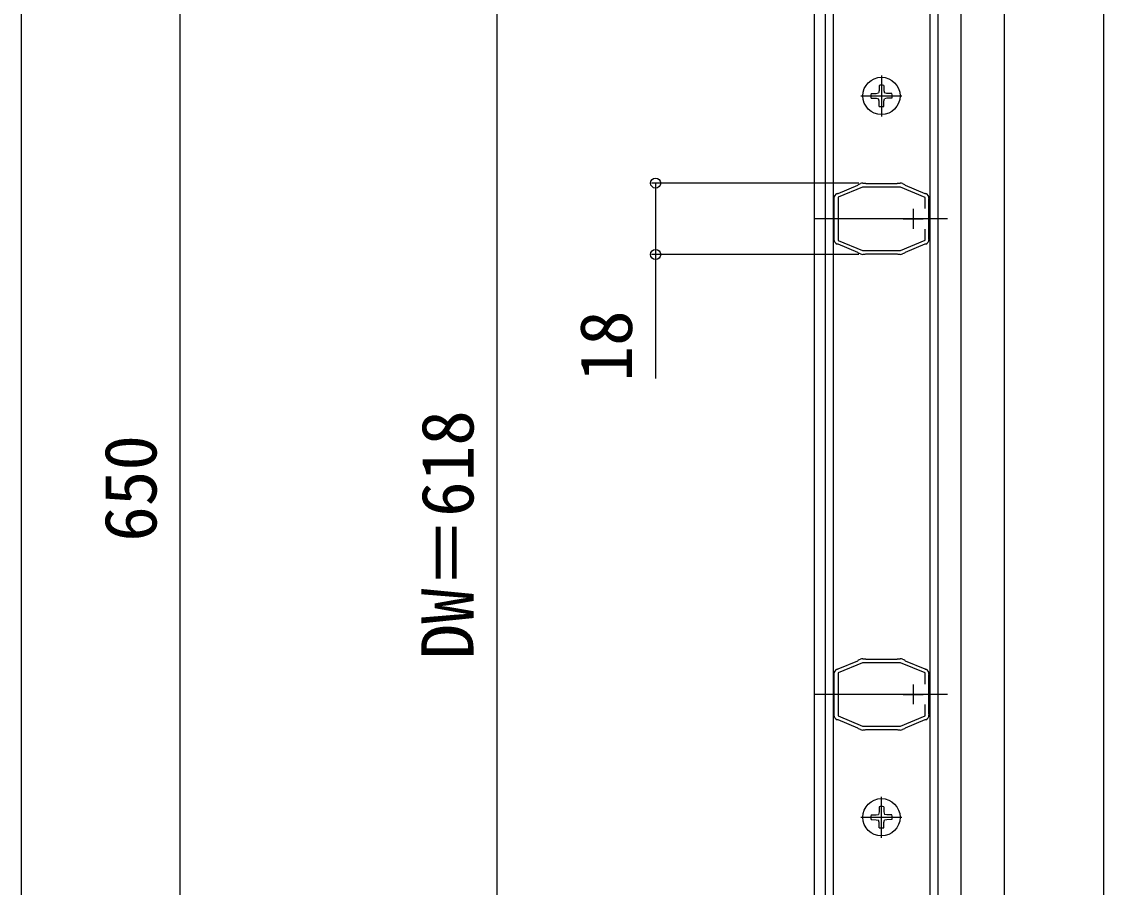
# Model space of a CAD drawing. Units: millimetres, scale not verified. Extents: x -1050 to 1050, y -1573 to 1566.
# Drawn here: x -562 to -289, y -1084 to -865.6 of the extents above; entities that cross this region are included whole.
import ezdxf
from ezdxf.enums import TextEntityAlignment as Align

# ---------------------------------------------------------------- set-up
doc = ezdxf.new("R2010")
doc.units = ezdxf.units.MM
doc.header["$LTSCALE"] = 5
for name, color, linetype in [('0-3_YKK_11', 7, 'Continuous'), ('0-5_YKK_12', 2, 'Continuous'), ('0-6_YKK_13', 4, 'Continuous'), ('0-8_YKK_D', 6, 'Continuous')]:
    doc.layers.add(name, color=color, linetype=linetype)
doc.styles.add('ＭＳ ゴシック', font='')
doc.styles.get('ＭＳ ゴシック').set_extended_font_data('MS Gothic')

msp = doc.modelspace()

# ---------------------------------------------------------------- linework, layer by layer
at = {"layer": '0-3_YKK_11'}
for p, q in [((-337, -912.8), (-337, -917.8)), ((-339.5, -915.3), (-334.5, -915.3)), ((-337, -1032.8), (-337, -1037.8)), ((-339.5, -1035.3), (-334.5, -1035.3))]:
    msp.add_line(p, q, dxfattribs=at)
for points in [[(-349.718, -906.3), (-349.2, -906.3), (-349.068, -906.35), (-348.935, -906.4), (-341.065, -906.4), (-340.932, -906.35), (-340.8, -906.3), (-340.282, -906.3)], [(-356.217, -908.913), (-356.062, -908.897), (-355.925, -908.891), (-350.981, -906.812), (-350.879, -906.715), (-350.776, -906.617), (-350.299, -906.417)], [(-334, -912.71), (-334, -909.898), (-340.182, -907.3), (-349.818, -907.3), (-355.9, -909.856), (-355.9, -920.744), (-349.819, -923.3), (-340.182, -923.3), (-334, -920.702), (-334, -917.89)], [(-339.701, -906.417), (-339.224, -906.617), (-339.121, -906.715), (-339.019, -906.812), (-334.075, -908.891), (-333.938, -908.897), (-333.783, -908.912)], [(-356.9, -920.243), (-356.9, -910.357), (-356.947, -910.229), (-356.992, -910.08)], [(-333.007, -910.08), (-333.053, -910.229), (-333.1, -910.357), (-333.1, -920.243), (-333.053, -920.371), (-333.007, -920.52)], [(-356.992, -920.52), (-356.947, -920.372), (-356.9, -920.243)], [(-350.299, -924.183), (-350.776, -923.983), (-350.879, -923.885), (-350.981, -923.788), (-355.925, -921.709), (-356.062, -921.703), (-356.217, -921.688)], [(-333.783, -921.688), (-333.938, -921.703), (-334.075, -921.709), (-339.019, -923.788), (-339.121, -923.885), (-339.224, -923.983), (-339.701, -924.183)], [(-340.282, -924.3), (-340.8, -924.3), (-340.932, -924.25), (-341.065, -924.2), (-348.935, -924.2), (-349.068, -924.25), (-349.2, -924.3), (-349.718, -924.3)], [(-356.217, -1028.912), (-356.062, -1028.897), (-355.925, -1028.891), (-350.981, -1026.812), (-350.879, -1026.715), (-350.776, -1026.617), (-350.299, -1026.417)], [(-349.718, -1026.3), (-349.2, -1026.3), (-349.068, -1026.35), (-348.935, -1026.4), (-341.065, -1026.4), (-340.932, -1026.35), (-340.8, -1026.3), (-340.282, -1026.3)], [(-339.701, -1026.417), (-339.224, -1026.617), (-339.121, -1026.715), (-339.019, -1026.812), (-334.075, -1028.891), (-333.938, -1028.897), (-333.783, -1028.912)], [(-334, -1032.71), (-334, -1029.898), (-340.182, -1027.3), (-349.818, -1027.3), (-355.9, -1029.856), (-355.9, -1040.744), (-349.819, -1043.3), (-340.182, -1043.3), (-334, -1040.702), (-334, -1037.89)], [(-356.9, -1040.243), (-356.9, -1030.357), (-356.947, -1030.229), (-356.992, -1030.08)], [(-333.007, -1030.08), (-333.053, -1030.229), (-333.1, -1030.357), (-333.1, -1040.243), (-333.053, -1040.371), (-333.007, -1040.52)], [(-356.992, -1040.52), (-356.947, -1040.371), (-356.9, -1040.243)], [(-350.299, -1044.183), (-350.776, -1043.983), (-350.879, -1043.885), (-350.981, -1043.788), (-355.925, -1041.709), (-356.062, -1041.703), (-356.217, -1041.688)], [(-333.783, -1041.688), (-333.938, -1041.703), (-334.075, -1041.709), (-339.019, -1043.788), (-339.121, -1043.885), (-339.224, -1043.983), (-339.701, -1044.183)], [(-340.282, -1044.3), (-340.8, -1044.3), (-340.932, -1044.25), (-341.065, -1044.2), (-348.935, -1044.2), (-349.068, -1044.25), (-349.2, -1044.3), (-349.718, -1044.3)]]:
    msp.add_lwpolyline(points, dxfattribs=at)
for centre, start, end in [((-349.718, -907.8), 89.99998, 112.78771), ((-340.282, -907.8), 67.21234, 90.00008), ((-355.5, -910.23), 118.55565, 174.26079), ((-334.5, -910.23), 5.73914, 61.44347), ((-355.5, -920.37), 185.73925, 241.44438), ((-334.5, -920.37), 298.55592, 354.26083), ((-349.718, -922.8), 247.21255, 270.00006), ((-340.282, -922.8), 270, 292.78773), ((-349.718, -1027.8), 89.99998, 112.78771), ((-340.282, -1027.8), 67.21234, 90.00008), ((-355.5, -1030.23), 118.55565, 174.26079), ((-334.5, -1030.23), 5.73914, 61.44347), ((-355.5, -1040.37), 185.73925, 241.44438), ((-334.5, -1040.37), 298.55592, 354.26083), ((-349.718, -1042.8), 247.21255, 270.00006), ((-340.282, -1042.8), 270, 292.78773)]:
    msp.add_arc(centre, 1.5, start, end, dxfattribs=at)
at = {"layer": '0-5_YKK_12'}
for p, q in [((-325, -337.4), (-325, -1301.9)), ((-362, -833.229), (-362, -1114.3)), ((-359.2, -836.8), (-359.2, -1113.8)), ((-357.2, -836.8), (-357.2, -1113.8)), ((-332.8, -836.8), (-332.8, -1113.8)), ((-330.8, -836.8), (-330.8, -1113.8)), ((-314, -836.3), (-314, -1114.3)), ((-289, -838.489), (-289, -1112.164)), ((-328.3, -915.3), (-361.7, -915.3)), ((-328.3, -1035.3), (-361.7, -1035.3))]:
    msp.add_line(p, q, dxfattribs=at)
at = {"layer": '0-6_YKK_13'}
for p, q in [((-345.589, -881.658), (-345.611, -882.962)), ((-345, -879.121), (-345, -889.479)), ((-344.411, -881.658), (-344.389, -882.962)), ((-350.179, -884.3), (-339.821, -884.3)), ((-347.642, -883.711), (-346.338, -883.689)), ((-346.338, -883.689), (-345.73, -883.57)), ((-345.611, -882.962), (-345.73, -883.57)), ((-344.389, -882.962), (-344.27, -883.57)), ((-343.662, -883.689), (-344.27, -883.57)), ((-342.358, -883.711), (-343.662, -883.689)), ((-347.642, -884.889), (-346.338, -884.911)), ((-346.338, -884.911), (-345.73, -885.03)), ((-345.611, -885.638), (-345.73, -885.03)), ((-345.589, -886.942), (-345.611, -885.638)), ((-344.411, -886.942), (-344.389, -885.638)), ((-344.389, -885.638), (-344.27, -885.03)), ((-343.662, -884.911), (-344.27, -885.03)), ((-342.358, -884.889), (-343.662, -884.911)), ((-345, -1071.479), (-345, -1061.121)), ((-345.589, -1063.658), (-345.611, -1064.962)), ((-344.411, -1063.658), (-344.389, -1064.962)), ((-350.179, -1066.3), (-339.821, -1066.3)), ((-347.642, -1065.711), (-346.338, -1065.689)), ((-347.642, -1066.889), (-346.338, -1066.911)), ((-346.338, -1065.689), (-345.73, -1065.57)), ((-346.338, -1066.911), (-345.73, -1067.03)), ((-345.611, -1064.962), (-345.73, -1065.57)), ((-345.611, -1067.638), (-345.73, -1067.03)), ((-344.389, -1064.962), (-344.27, -1065.57)), ((-344.389, -1067.638), (-344.27, -1067.03)), ((-343.662, -1065.689), (-344.27, -1065.57)), ((-343.662, -1066.911), (-344.27, -1067.03)), ((-342.358, -1065.711), (-343.662, -1065.689)), ((-342.358, -1066.889), (-343.662, -1066.911)), ((-345.589, -1068.942), (-345.611, -1067.638)), ((-344.411, -1068.942), (-344.389, -1067.638))]:
    msp.add_line(p, q, dxfattribs=at)
for centre in [(-345, -884.3), (-345, -1066.3)]:
    msp.add_circle(centre, 4.708, dxfattribs=at)
for centre, start, end in [((-345, -884.3), 77.44414, 102.55586), ((-345, -884.3), 167.44414, 192.55586), ((-345, -884.3), 347.44414, 12.55586), ((-345, -884.3), 257.44414, 282.55586), ((-345, -1066.3), 77.44414, 102.55586), ((-345, -1066.3), 167.44414, 192.55586), ((-345, -1066.3), 347.44414, 12.55586), ((-345, -1066.3), 257.44414, 282.55586)]:
    msp.add_arc(centre, 2.707, start, end, dxfattribs=at)
at = {"layer": '0-8_YKK_D'}
for p, q in [((-562, -1244.4), (-562, -474.4)), ((-522, -1206.9), (-522, -746.9)), ((-442, -1189.3), (-442, -761.3)), ((-350.718, -906.3), (-403, -906.3)), ((-350.722, -924.3), (-403, -924.3))]:
    msp.add_line(p, q, dxfattribs=at)
msp.add_lwpolyline([(-402, -906.3), (-402, -924.3), (-402, -955.593)], dxfattribs=at)
for centre in [(-402, -906.3), (-402, -924.3)]:
    msp.add_circle(centre, 1.275, dxfattribs=at)

# ---------------------------------------------------------------- texts
at = {"layer": '0-8_YKK_D', "style": 'ＭＳ ゴシック'}
for s, p in [('18', (-404, -956.355)), ('DW＝618', (-444, -1026.487)), ('650', (-524, -996.792))]:
    msp.add_text(s, height=13.2, rotation=90, dxfattribs=at).set_placement(p, align=Align.BOTTOM_LEFT)

doc.saveas('drawing.dxf')
